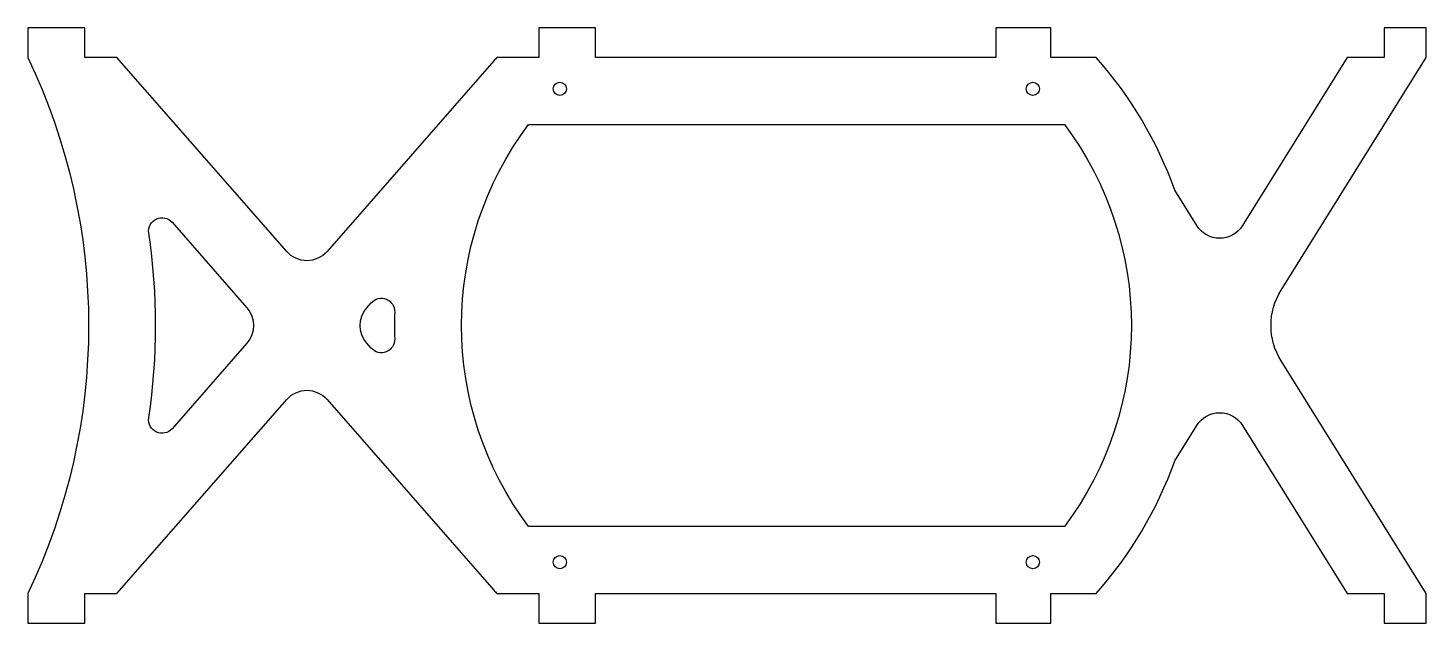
# Model space of a CAD drawing. Header units: inches. Extents: x 4.2 to 14.6, y -2.2 to 2.2.
import ezdxf

# ---------------------------------------------------------------- set-up
doc = ezdxf.new("R2010")
doc.units = ezdxf.units.IN
doc.header["$MEASUREMENT"] = 0

msp = doc.modelspace()

# ---------------------------------------------------------------- linework, layer by layer
for points in [[(8.423, 2), (8.423, 2.22), (7.999, 2.22), (7.999, 2), (7.686, 2, 0.002733), (7.665, 1.975), (6.419, 0.552, -0.453789), (6.118, 0.552), (4.851, 2), (4.61, 2), (4.61, 2.22), (4.186, 2.22), (4.186, 2, -0.226599), (4.186, -2), (4.186, -2.22), (4.61, -2.22), (4.61, -2), (4.851, -2), (6.118, -0.552, -0.453789), (6.419, -0.552), (7.665, -1.975, 0.002733), (7.686, -2), (7.999, -2), (7.999, -2.22), (8.423, -2.22), (8.423, -2), (11.411, -2), (11.411, -2.22), (11.823, -2.22), (11.823, -2), (12.159, -2, 0.096863), (12.747, -1.01), (12.912, -0.745, -0.555217), (13.252, -0.745), (14.033, -2), (14.311, -2), (14.311, -2.22), (14.623, -2.22), (14.623, -2), (13.541, -0.264, -0.285994), (13.541, 0.264), (14.623, 2), (14.623, 2.22), (14.311, 2.22), (14.311, 2), (14.033, 2), (13.252, 0.745, -0.555217), (12.912, 0.745), (12.747, 1.01, 0.096863), (12.159, 2), (11.823, 2), (11.823, 2.22), (11.411, 2.22), (11.411, 2)], [(7.923, 1.5), (11.923, 1.5, -0.333333), (11.923, -1.5), (7.923, -1.5, -0.333333)], [(5.262, 0.77), (5.821, 0.132, -0.375716), (5.821, -0.132), (5.262, -0.77, -0.74922), (5.088, -0.69, 0.074744), (5.088, 0.69, -0.74922)], [(6.749, -0.169), (6.716, -0.132, -0.375716), (6.716, 0.132), (6.749, 0.169, -0.704978), (6.924, 0.1, 0.016722), (6.924, -0.1, -0.704978)]]:
    msp.add_lwpolyline(points, format="xyb", close=True)
for centre in [(8.157, 1.766), (11.688, 1.766), (8.157, -1.766), (11.688, -1.766)]:
    msp.add_circle(centre, 0.0492)

doc.saveas('drawing.dxf')
